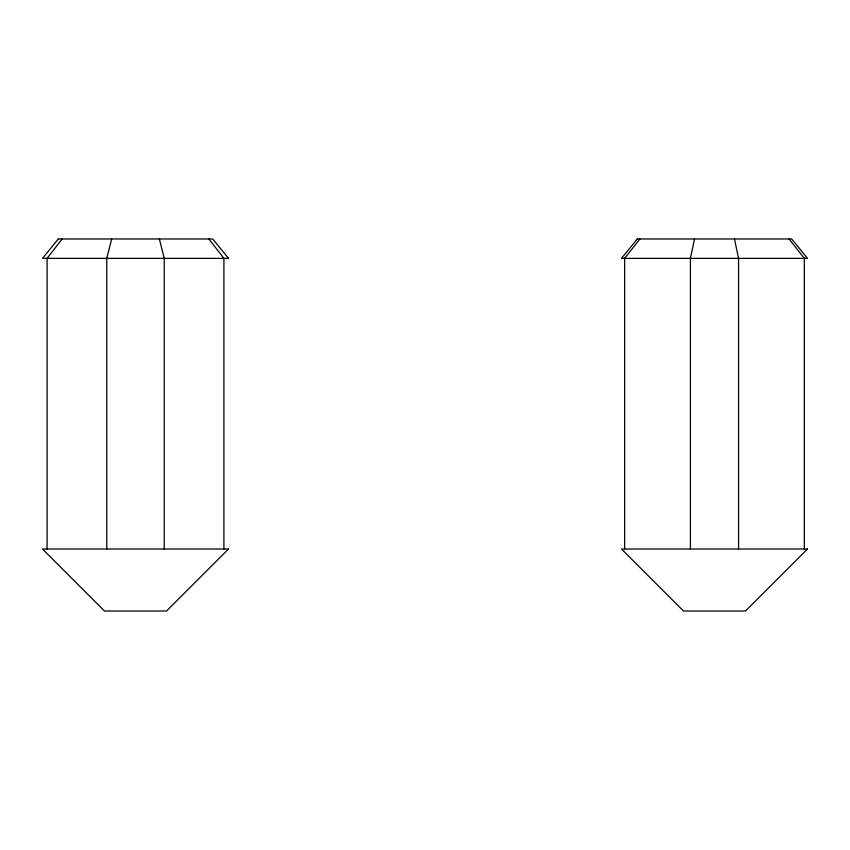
<?xml version="1.0" encoding="UTF-8"?>
<svg xmlns="http://www.w3.org/2000/svg" width="850" height="850" viewBox="0 0 850 850"><rect width="100%" height="100%" fill="white"/><g stroke="black" fill="none" stroke-linecap="round" stroke-linejoin="round"><path stroke-width="1.27" d="M694.514 238.977L690.412 258.358L690.412 549.015M111.658 238.977L106.771 258.358L106.771 549.015M62.135 238.977L47.111 258.358L47.111 549.015M639.923 238.977L624.644 258.358L624.644 549.015M789.055 238.977L804.334 258.358L804.334 549.015M208.887 238.977L223.911 258.358L223.911 549.015M159.364 238.977L164.252 258.358L164.252 549.015M734.474 238.977L738.565 258.358L738.565 549.015M58.31 238.977L42.5 258.358L228.523 258.358L212.712 238.977L58.31 238.977M637.287 238.977L621.477 258.358L807.5 258.358L791.69 238.977L637.287 238.977M228.523 549.015L166.515 611.023L104.507 611.023L42.5 549.015L228.523 549.015M807.5 549.015L745.492 611.023L683.485 611.023L621.477 549.015L807.5 549.015"/></g></svg>
